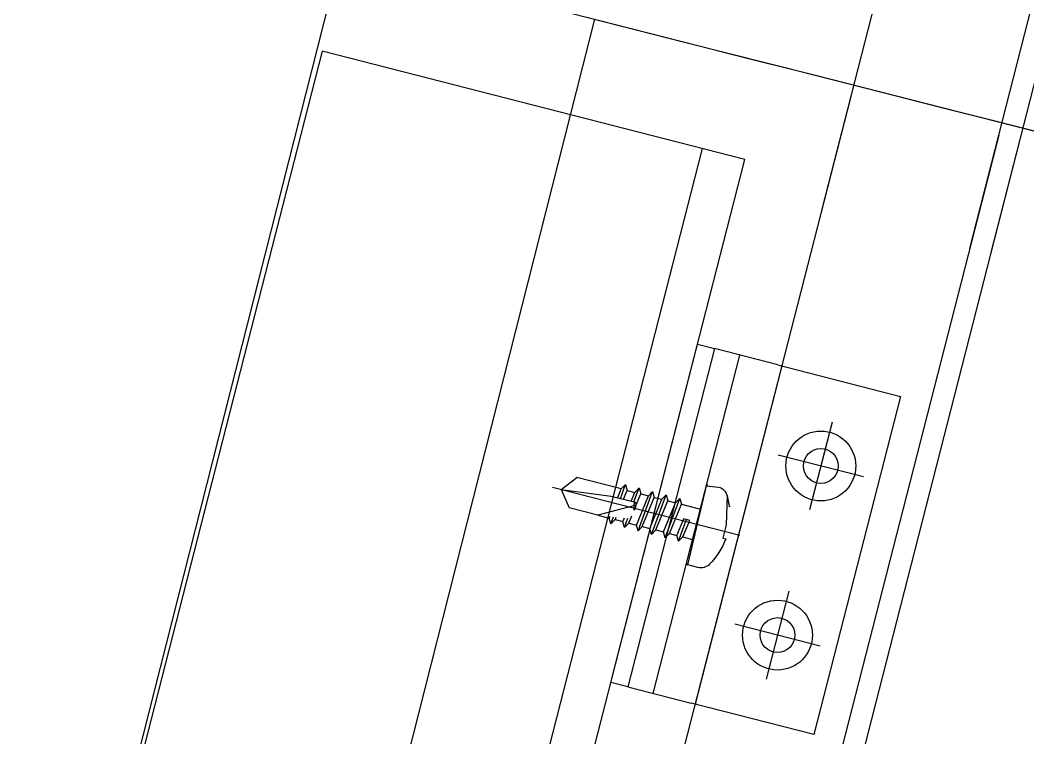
# Model space of a CAD drawing. Header units: inches. Extents: x 0 to 1813292486, y 0 to 3473589894.
# Drawn here: x 600466123.4 to 600466238.9, y 3473217144.4 to 3473217226.6 of the extents above; entities that cross this region are included whole.
import ezdxf

# ---------------------------------------------------------------- set-up
doc = ezdxf.new("R2010")
doc.units = ezdxf.units.IN
doc.header["$LTSCALE"] = 1000
doc.header["$MEASUREMENT"] = 0
for name, pattern in [('AX-MALL-WALL-P02-QT$0$CENTER', [2, 1.25, -0.25, 0.25, -0.25]), ('AX-MALL-WALL-P02-QT$0$DASHED', [0.75, 0.5, -0.25]), ('AX-MALL-WALL-P02-QT$0$HIDDEN', [0.375, 0.25, -0.125]), ('AX-MALL-WALL-P02-QT$0$HIDDENX2', [0.75, 0.5, -0.25])]:
    doc.linetypes.add(name, pattern=pattern)
for name, color, linetype in [('A-Anno-Note', 241, 'Continuous'), ('AX-MALL-P02-200$0$A-Anno-Note', 241, 'Continuous'), ('AX-MALL-WALL-P02$0$A-Anno-Note', 241, 'Continuous'), ('AX-MALL-WALL-P02-QT$0$A-Anno-Note', 241, 'Continuous'), ('AX-MALL-WALL-P02-QT$0$A-Curt', 151, 'Continuous'), ('AX-MALL-WALL-P02-QT$0$A-Detl-Fine', 152, 'Continuous'), ('AX-MALL-WALL-P02-QT$0$A-Detl-Patt', 8, 'Continuous'), ('AX-MALL-WALL-P02-QT$0$A-Detl-Thin', 131, 'Continuous'), ('AX-MALL-WALL-P02-QT$0$AP', 3, 'Continuous'), ('AX-MALL-WALL-P02-QT$0$C18', 4, 'AX-MALL-WALL-P02-QT$0$CENTER'), ('AX-MALL-WALL-P02-QT$0$DASH', 8, 'AX-MALL-WALL-P02-QT$0$DASHED'), ('AX-MALL-WALL-P02-QT$0$L18', 6, 'Continuous'), ('AX-MALL-WALL-P02-QT$0$PJ', 96, 'Continuous'), ('AX-MALL-WALL-P02-QT$0$STSF', 2, 'Continuous'), ('AX-MALL-WALL-P02-QT$0$tc', 4, 'Continuous'), ('AX-MALL-WALL-P02-QT$0$WZ', 2, 'Continuous'), ('AX-MALL-WALL-P02-QT$0$XC', 3, 'Continuous'), ('AX-MALL-WALL-P02-QT$0$XX', 6, 'AX-MALL-WALL-P02-QT$0$HIDDEN'), ('AX-MALL-WALL-P02-QT$0$zx', 1, 'AX-MALL-WALL-P02-QT$0$CENTER'), ('AX-MALL-WALL-P02-QT$0$尺寸标注', 8, 'Continuous'), ('AX-MALL-WORD-P02$0$A-Spac-Iden', 231, 'Continuous')]:
    doc.layers.add(name, color=color, linetype=linetype)

# ---------------------------------------------------------------- blocks, each defined once
blk = doc.blocks.new('AX-MALL-WORD-P02')
at = {"layer": 'AX-MALL-WORD-P02$0$A-Spac-Iden'}
blk.add_lwpolyline([(600277928.3231541, 3473116729.902753, 0.001813914426218844), (600281156.0544207, 3473114508.913897), (600283496.7202624, 3473120792.08564), (600279935.785306, 3473122118.638401)], format="xyb", close=True, dxfattribs=at)
blk = doc.blocks.new('AX-MALL-WALL-P02-QT$0$tj')
at = {"layer": 'AX-MALL-WALL-P02-QT$0$A-Detl-Patt'}
h = blk.add_hatch(dxfattribs=at)
h.set_pattern_fill('STEEL', color=256, scale=100.0000000000001, angle=50.43183869082386)
h.set_pattern_definition([(75.00000000004839, (-14278.19445574284, 156289.8254051208), (-153.3407249234246, 41.08752340989569), []), (75.00000000004839, (-14317.88195610046, 156358.5661673546), (-153.3407249234246, 41.08752340989569), [])])
edge = h.paths.add_edge_path()
edge.add_line((88101.273016572, 47666.64152574539), (87883.93542659283, 47459.84604215622))
edge.add_line((87883.93542659283, 47459.84604215622), (91571.54751467705, 43584.64122533798))
edge.add_arc((262949.389629302, 558937.705083496), 543101.4133620498, 251.6057364187558, 260.0288666978238)
edge.add_arc((172180.8466627672, -2862.146247219684), 27099.9982179492, 64.7128659603706, 96.9316049602786, ccw=False)
edge.add_arc((262948.9730309481, 558936.3205539446), 543099.9677998082, 261.6155114784545, 271.7251478115656)
edge.add_line((279298.9759148359, 16082.51663446426), (279298.9759315252, 16382.65274763107))
edge.add_arc((262948.9742454757, 558936.3204835369), 542799.9676941936, 261.62020364125146, 271.7261014454634, ccw=False)
edge.add_arc((172180.8456921196, -2862.14609140989), 27400.00151046549, 64.80631838577902, 96.83815911678944)
edge.add_arc((262949.394896181, 558937.7037490648), 542801.4137571028, 251.6136389015772, 260.02417327084333, ccw=False)
edge.add_line((91737.26096642017, 43845.69257831573), (88101.273016572, 47666.64152574539))
blk.add_lwpolyline([(88103.03003954887, 47737.33037519455), (87813.24658572674, 47461.60306501389), (91543.92713344097, 43541.13421487808, 0.03677856867194786), (168908.9495433569, 23989.2463850975, -0.1416543586965341), (183742.0972260237, 21592.70785188675, 0.04416604653312874), (279348.9759123325, 16034.00206041336), (279348.9759345055, 16434.18465709686, -0.04414427716130016), (183859.0483468771, 21979.79425859451, 0.1405450684183163), (168919.8474783897, 24393.46752309799, -0.03670519880877311), (91764.87840116024, 43889.20268630981), (88103.03007543087, 47737.33033752441)], format="xyb", dxfattribs=at)
blk.add_lwpolyline([(88101.273016572, 47666.64152574539), (87883.93542659283, 47459.84604215622), (91571.54751467705, 43584.64122533798, 0.0367693963449814), (168910.2986617088, 24039.77597379684, -0.1415142461245126), (183756.7420067787, 21641.08926153183, 0.04414024362697595), (279298.9759148359, 16082.51663446426), (279298.9759315252, 16382.65274763107, -0.04412389944666065), (183844.4648458958, 21931.40288829803, 0.1406825130026793), (168918.4574091434, 24342.94360637665, -0.03671436212623864), (91737.26096642017, 43845.69257831573)], format="xyb", close=True, dxfattribs=at)
blk = doc.blocks.new('AX-MALL-WALL-P02-QT$0$jjzx2')
at = {"layer": 'AX-MALL-WALL-P02-QT$0$A-Detl-Fine'}
for points in [[(143168.1844496727, -120448.2898435593), (143106.1201417446, -120690.4632177353), (144268.9852353334, -120987.1067919731), (144330.5114238262, -120744.7961659431)], [(143197.2452728748, -120455.7375655174), (143142.6369633675, -120668.8178210258), (144247.2992918491, -120950.6140356064), (144301.4341286421, -120737.4130182266)]]:
    blk.add_lwpolyline(points, dxfattribs=at)
blk = doc.blocks.new('AX-MALL-WALL-P02-QT$0$A$C063F76F4')
at = {"layer": 'AX-MALL-WALL-P02-QT$0$AP'}
for points in [[(50.00000000186265, -14.98942399024963), (50.00000000186265, 43.00002203695476), (30.00000000186265, 43.00002203695476)], [(30.00000000186265, -14.98942399024963), (30.00000000186265, 43.00002203695476)], [(47.50000000186265, -14.98942399024963), (47.50000000186265, 40.50002203695476), (30.00000000186265, 40.50002203695476)]]:
    blk.add_lwpolyline(points, dxfattribs=at)
blk = doc.blocks.new('AX-MALL-WALL-P02-QT$0$A$C29A03729')
at = {"color": 6, "ltscale": 10, "rotation": 15.0579728388687}
blk.add_blockref('AX-MALL-WALL-P02-QT$0$A$C063F76F4', (156.6843519806862, 42.24924168153666), dxfattribs=at)
blk = doc.blocks.new('*U198')
at = {"layer": 'AX-MALL-WALL-P02-QT$0$C18', "color": 1, "ltscale": 2}
blk.add_line((0, 5.142561988594025), (0, -17.03404386090006), dxfattribs=at)
at = {"layer": 'AX-MALL-WALL-P02-QT$0$L18', "color": 4}
for p, q in [((-1.790000000000873, -1.147816335795142), (-1.790000000000873, 0)), ((1.790000000000873, -2.247816335793686), (1.790000000000873, 0)), ((-2.399999999999636, -1.5), (-1.790000000000873, -1.147816335795142)), ((-1.790000000000873, -1.147816335795142), (0.2342809638412291, -0.8650955307894037)), ((0.2342809638412291, -0.8650955307894037), (0.2342809638412291, -1.56946285919912)), ((-2.399999999999636, -1.5), (0.2342809638412291, -1.225595732932561)), ((-2.399999999999636, -1.5), (-1.790000000000873, -1.852183664204858)), ((-1.790000000000873, -1.852183664204858), (0.2342809638412291, -1.56946285919912)), ((-1.790000000000873, -2.747816335793686), (-1.790000000000873, -1.852183664204858)), ((-1.790000000000873, -2.747816335793686), (1.790000000000873, -2.247816335793686)), ((2.399999999999636, -2.600000000000364), (1.790000000000873, -2.247816335793686)), ((-2.399999999999636, -3.100000000000364), (2.399999999999636, -2.600000000000364)), ((-2.399999999999636, -3.100000000000364), (-1.790000000000873, -2.747816335793686)), ((-2.399999999999636, -3.100000000000364), (-1.790000000000873, -3.452183664205222)), ((-1.790000000000873, -3.452183664205222), (1.790000000000873, -2.952183664205222)), ((-1.790000000000873, -4.34781633579405), (-1.790000000000873, -3.452183664205222)), ((2.399999999999636, -2.600000000000364), (1.790000000000873, -2.952183664205222)), ((1.790000000000873, -3.84781633579405), (1.790000000000873, -2.952183664205222)), ((-2.399999999999636, -4.700000000000728), (2.399999999999636, -4.200000000000728)), ((-2.399999999999636, -4.700000000000728), (-1.790000000000873, -4.34781633579405)), ((-1.790000000000873, -4.34781633579405), (1.790000000000873, -3.84781633579405)), ((-1.790000000000873, -5.052183664205586), (1.790000000000873, -4.552183664205586)), ((2.399999999999636, -4.200000000000728), (1.790000000000873, -3.84781633579405)), ((2.399999999999636, -4.200000000000728), (1.790000000000873, -4.552183664205586)), ((1.790000000000873, -5.447816335794414), (1.790000000000873, -4.552183664205586)), ((-2.399999999999636, -4.700000000000728), (-1.790000000000873, -5.052183664205586)), ((-1.790000000000873, -5.947816335794414), (-1.790000000000873, -5.052183664205586)), ((-1.790000000000873, -5.947816335794414), (1.790000000000873, -5.447816335794414)), ((2.399999999999636, -5.799999999999272), (1.790000000000873, -5.447816335794414)), ((-2.399999999999636, -6.299999999999272), (2.399999999999636, -5.799999999999272)), ((-2.399999999999636, -6.299999999999272), (-1.790000000000873, -5.947816335794414)), ((-2.399999999999636, -6.299999999999272), (-1.790000000000873, -6.65218366420595)), ((-1.790000000000873, -6.65218366420595), (1.790000000000873, -6.15218366420595)), ((-1.790000000000873, -7.547816335794778), (-1.790000000000873, -6.65218366420595)), ((2.399999999999636, -5.799999999999272), (1.790000000000873, -6.15218366420595)), ((1.790000000000873, -7.047816335794778), (1.790000000000873, -6.15218366420595)), ((-2.399999999999636, -7.899999999999636), (-1.790000000000873, -7.547816335794778)), ((-2.399999999999636, -7.899999999999636), (-1.273355612604064, -7.78264120964559)), ((-2.399999999999636, -7.899999999999636), (-1.790000000000873, -8.252183664206314)), ((-1.790000000000873, -7.547816335794778), (-0.9175382126813929, -7.425964130861757)), ((0.4333070988686814, -7.237298584555901), (1.790000000000873, -7.047816335794778)), ((0.7141825614198751, -7.575605983185596), (2.399999999999636, -7.399999999999636)), ((0.7141825614198751, -7.90243749641013), (1.790000000000873, -7.752183664206314)), ((2.399999999999636, -7.399999999999636), (1.790000000000873, -7.047816335794778)), ((2.399999999999636, -7.399999999999636), (1.790000000000873, -7.752183664206314)), ((1.790000000000873, -8.647816335795142), (1.790000000000873, -7.752183664206314)), ((-2.399999999999636, -9.5), (-1.790000000000873, -9.147816335795142)), ((-1.790000000000873, -8.252183664206314), (-1.334698446698894, -8.188594061788535)), ((-1.790000000000873, -9.147816335795142), (-1.790000000000873, -8.252183664206314)), ((-1.790000000000873, -9.147816335795142), (-1.472953762578982, -9.103536135036848)), ((0.7141825614198751, -8.798070167998958), (1.790000000000873, -8.647816335795142)), ((0.7141825614198751, -9.17560598318596), (2.399999999999636, -9)), ((2.399999999999636, -9), (1.790000000000873, -8.647816335795142)), ((2.399999999999636, -9), (1.790000000000873, -9.352183664204858)), ((-2.399999999999636, -9.5), (-1.518995326587174, -9.408228679852982)), ((-2.399999999999636, -9.5), (-1.790000000000873, -9.852183664204858)), ((-1.790000000000873, -9.852183664204858), (-1.581684194792615, -9.823089278002954)), ((-1.790000000000873, -11.20167565273914), (-1.790000000000873, -9.852183664204858)), ((0.7141825614198751, -9.502437496410494), (1.790000000000873, -9.352183664204858)), ((1.790000000000873, -9.352183664204858), (1.790000000000873, -14.60000000000036)), ((-1.790000000000873, -11.20167565273914), (-1.790000000000873, -14.60000000000036)), ((0, -16), (-1.790000000000873, -14.60000000000036)), ((0, -16), (1.790000000000873, -14.60000000000036))]:
    blk.add_line(p, q, dxfattribs=at)
blk.add_lwpolyline([(4.549999999999272, 0, 0.414213562373095), (4.75, 0.2000000000007276), (4.75, 1.39147638815848, 0.2654033233867933), (4.06568705400241, 2.589861303315047, 0.108659312189883), (0.7999999999992724, 3.659899496853541), (0.7999999999992724, 3.315608971053734), (-0.7999999999992724, 3.315608971053734), (-0.7999999999992724, 3.659899496853541, 0.1086593121898847), (-4.06568705400241, 2.589861303315047, 0.2654033233867933), (-4.75, 1.39147638815848), (-4.75, 0.2000000000007276, 0.414213562373095), (-4.549999999999272, 0)], format="xyb", close=True, dxfattribs=at)
blk.add_lwpolyline([(0, -16), (0.7141825614198751, -10.25704931750261), (0.7141825614198751, -7.536688384094305, 0.4176573264866609), (0.4106596181591158, -7.236709070022698, 0.08336651052848376), (-1.234698998669046, -7.526820576113096), (-1.790000000000873, -11.20167565273914)], format="xyb", dxfattribs=at)
blk = doc.blocks.new('AX-MALL-WALL-P02-QT$0$盘头自钻自攻钉ST4-8')
at = {"layer": 'AX-MALL-WALL-P02-QT$0$尺寸标注'}
blk.add_blockref('*U198', (0, 0), dxfattribs=at)
blk = doc.blocks.new('AX-MALL-WALL-P02-QT$0$A$C61293B14')
at = {"layer": 'AX-MALL-WALL-P02-QT$0$tc'}
for radius in [4, 2]:
    blk.add_circle((0, 0), radius, dxfattribs=at)
at = {"layer": 'AX-MALL-WALL-P02-QT$0$zx'}
for p, q in [((0, 5.036975615854317), (0, -5.036975615847041)), ((-5.199824257346336, 0), (5.199824257317232, 0))]:
    blk.add_line(p, q, dxfattribs=at)
blk = doc.blocks.new('AX-MALL-WALL-P02-QT$0$A$C715D18B8')
at = {"layer": 'AX-MALL-WALL-P02-QT$0$tc'}
h = blk.add_hatch(dxfattribs=at)
h.set_pattern_fill('ANSI31', color=256, scale=0.5, angle=-180, style=0)
h.set_pattern_definition([(225, (28362.68611018802, -179426.704915055), (-1.122532015133644, 1.122532015133644), [])])
h.paths.add_polyline_path([(40, 20), (0, 20), (0, 22), (40, 22)])
at = {"layer": 'AX-MALL-WALL-P02-QT$0$PJ'}
blk.add_line((0, 17), (40, 17), dxfattribs=at)
blk.add_lwpolyline([(40, 20), (0, 20), (0, 22), (40, 22)], close=True, dxfattribs=at)
blk.add_lwpolyline([(40, 12.49968299269676), (40, 20), (0, 20), (0, 12.49968299269676)], dxfattribs=at)
at = {"layer": 'AX-MALL-WALL-P02-QT$0$XX'}
blk.add_line((0, 11.99968299269676), (40, 11.99968299269676), dxfattribs=at)
blk.add_lwpolyline([(40, 12.49968299269676), (40, -2.000317007303238), (0, -2.000317007303238), (0, 12.49968299269676)], dxfattribs=at)
at = {"layer": 'AX-MALL-WALL-P02-QT$0$tc', "rotation": 180}
for p in [(10.00773325189948, 4.856510434299707), (30.00773325189948, 4.856510434299707)]:
    blk.add_blockref('AX-MALL-WALL-P02-QT$0$A$C61293B14', p, dxfattribs=at)
at = {"layer": 'AX-MALL-WALL-P02-QT$0$WZ', "extrusion": (1.112470375349305e-34, 1.017801628166565e-23, -1), "zscale": -1, "rotation": 180}
blk.add_blockref('AX-MALL-WALL-P02-QT$0$盘头自钻自攻钉ST4-8', (-20, 17), dxfattribs=at)
blk = doc.blocks.new('AX-MALL-WALL-P02-QT$0$1300XF')
at = {"layer": 'AX-MALL-WALL-P02-QT$0$DASH', "color": 8, "linetype": 'AX-MALL-WALL-P02-QT$0$HIDDENX2', "ltscale": 5}
blk.add_line((1190.661020118685, -449.6129638347193), (1222.931510088965, -323.6813838332309), dxfattribs=at)
at = {"layer": 'AX-MALL-WALL-P02-QT$0$STSF'}
for p, q in [((1179.33728897199, -312.5111821480677), (1147.069258749485, -438.4432925730362)), ((1227.775011280552, -324.9225511103868), (1179.33728897199, -312.5111821480677)), ((1195.506981052458, -450.8546615410014), (1227.775011280552, -324.9225511103868))]:
    blk.add_line(p, q, dxfattribs=at)
at = {"layer": 'AX-MALL-WALL-P02-QT$0$XC', "linetype": 'ByBlock'}
for p, q in [((1170.438975229859, -588.9541832394898), (1239.944163037464, -317.71782675758)), ((1256.86980484979, -322.1581646148115), (1183.048016589077, -610.2503970824182)), ((1184.849219543801, -613.2926906197681), (1259.291561594233, -322.7787242587656))]:
    blk.add_line(p, q, dxfattribs=at)
at = {"rotation": 75.61987701031323}
blk.add_blockref('AX-MALL-WALL-P02-QT$0$A$C715D18B8', (1233.730262979807, -390.3139890711172), dxfattribs=at)
blk = doc.blocks.new('AX-MALL-WALL-P02-QT$0$mqst2')
at = {"color": 6}
blk.add_blockref('AX-MALL-WALL-P02-QT$0$1300XF', (251388.6385035515, -29738.49341440201), dxfattribs=at)
at = {"color": 6, "ltscale": 10, "rotation": 330.5695931322867}
blk.add_blockref('AX-MALL-WALL-P02-QT$0$A$C29A03729', (252442.6691854, -30007.11223602295), dxfattribs=at)
blk = doc.blocks.new('AX-MALL-WALL-P02-QT')
at = {"layer": 'AX-MALL-WALL-P02-QT$0$A-Curt'}
for centre, radius, start, end in [((600585645.7501367, 3473560475.326115), 539866.6811334643, 235.3210651221596, 235.4006717368539), ((600585645.7502879, 3473560475.326123), 539933.3478923506, 235.3210651094425, 235.4006822073907), ((600585645.7498549, 3473560475.326085), 540000.014280882, 235.3210651449061, 235.4006927234962)]:
    blk.add_arc(centre, radius, start, end, dxfattribs=at)
at = {"layer": 'AX-MALL-WALL-P02-QT$0$A-Anno-Note'}
for name, p, rotation in [('AX-MALL-WALL-P02-QT$0$mqst2', (600052179.2710491, 3473232742.396311), 339.5681613092181), ('AX-MALL-WALL-P02-QT$0$jjzx2', (600185298.4270658, 3473279938.045597), 339.5681613092246)]:
    blk.add_blockref(name, p, dxfattribs=dict(at, rotation=rotation))
at = {"layer": 'AX-MALL-WALL-P02-QT$0$A-Detl-Thin', "rotation": 339.5681613091762}
blk.add_blockref('AX-MALL-WALL-P02-QT$0$tj', (600144118.6961328, 3473128496.287411), dxfattribs=at)
blk = doc.blocks.new('AX-MALL-WALL-P02')
at = {"layer": 'AX-MALL-WALL-P02$0$A-Anno-Note'}
blk.add_blockref('AX-MALL-WORD-P02', (0, 0), dxfattribs=at)
blk.add_blockref('AX-MALL-WALL-P02-QT', (0, 0), dxfattribs=at)
blk = doc.blocks.new('AX-MALL-P02-200')
at = {"layer": 'AX-MALL-P02-200$0$A-Anno-Note'}
blk.add_blockref('AX-MALL-WALL-P02', (0, 0), dxfattribs=at)

msp = doc.modelspace()

# ---------------------------------------------------------------- block references
at = {"layer": 'A-Anno-Note', "rotation": 20.43183869077545}
msp.add_blockref('AX-MALL-P02-200', (1250392458.527329, 9048125.682563305), dxfattribs=at)

doc.saveas('drawing.dxf')
